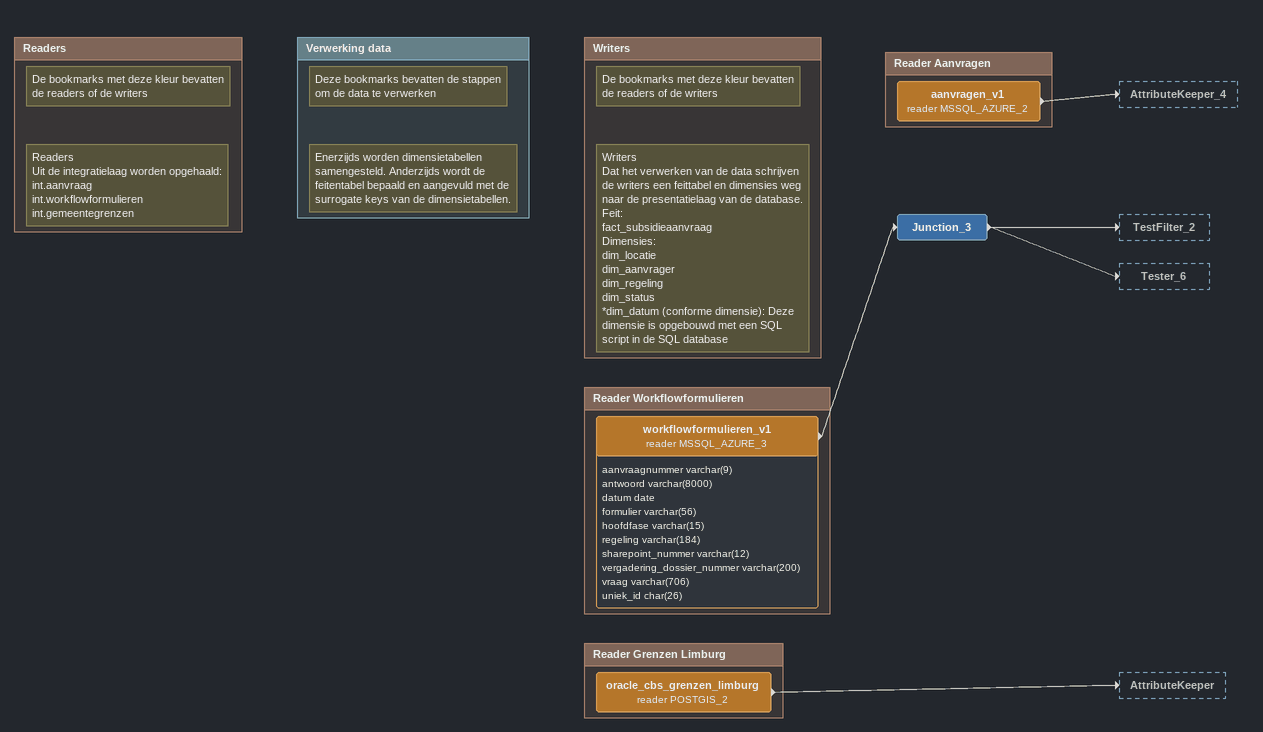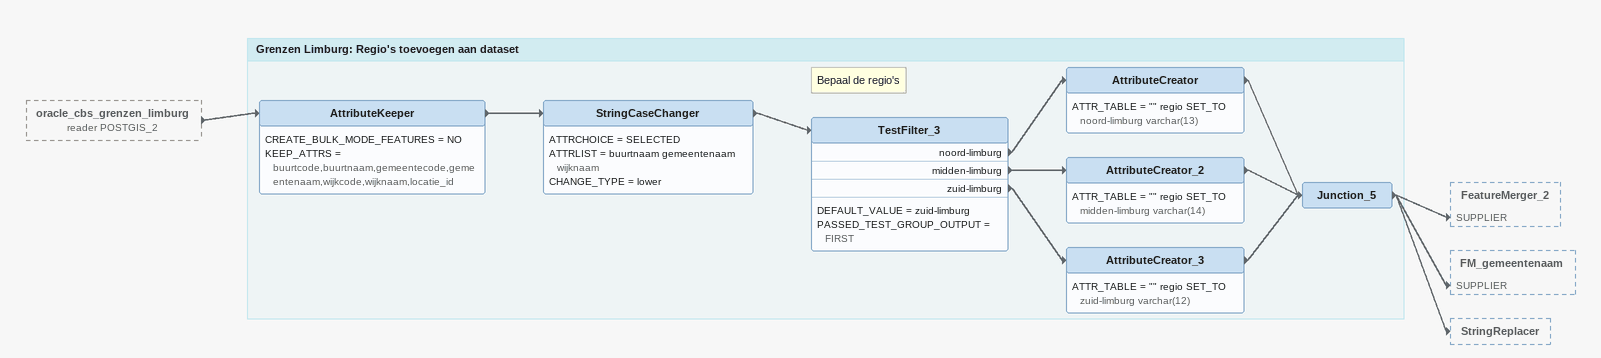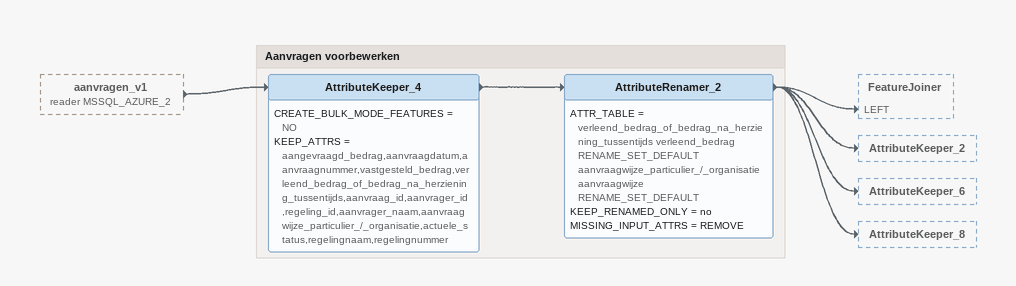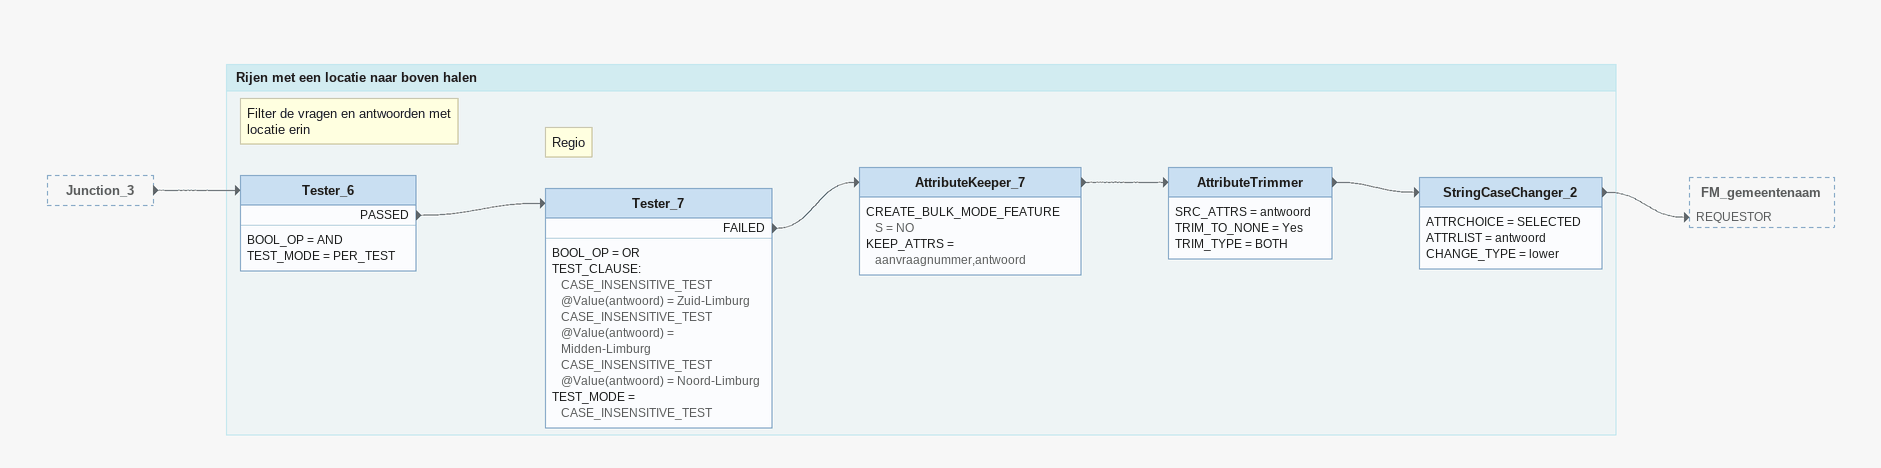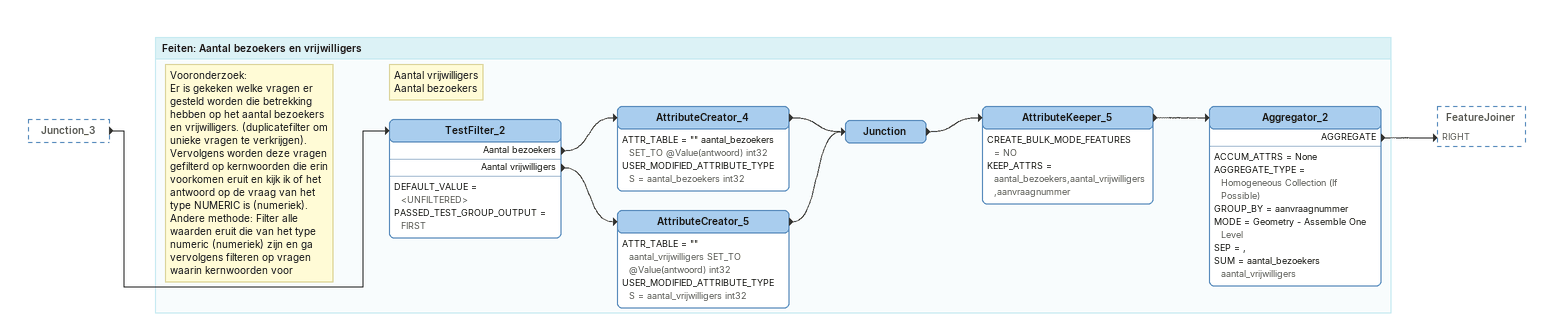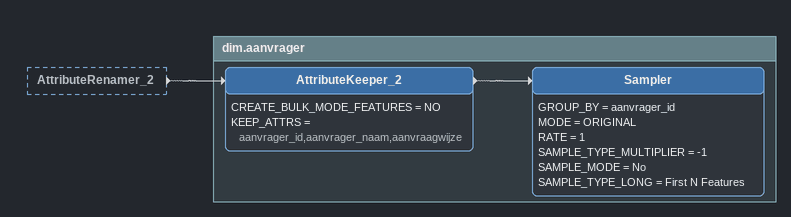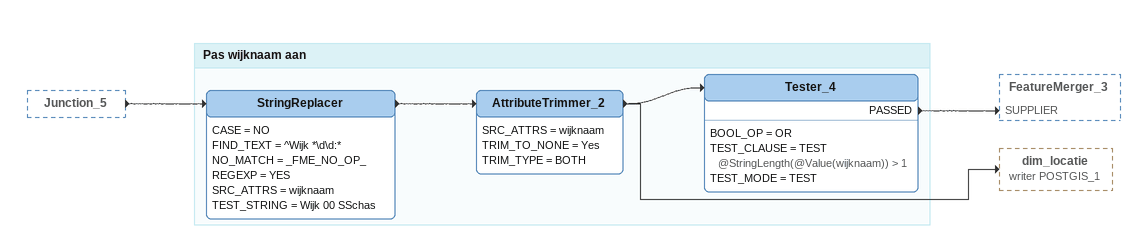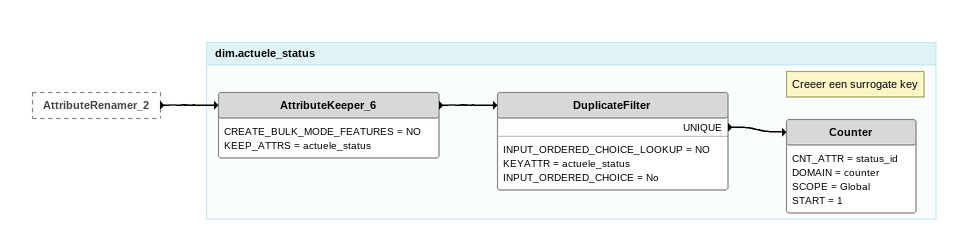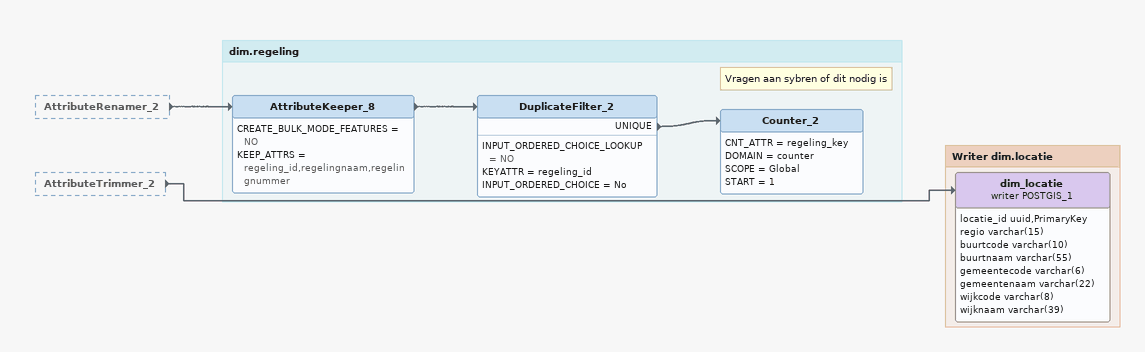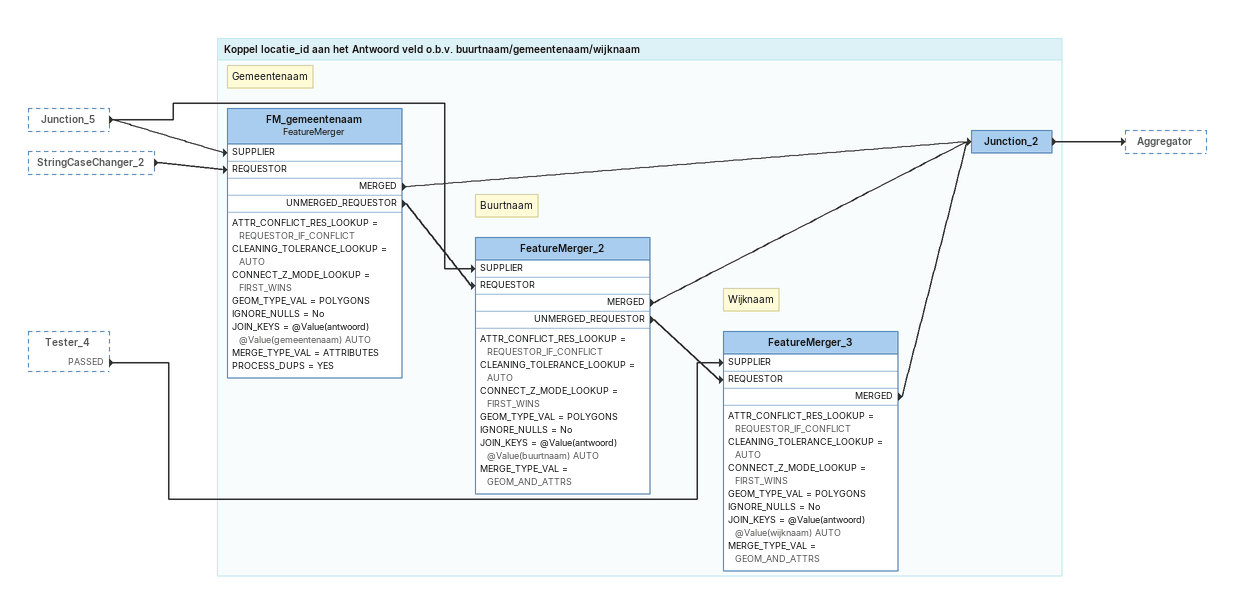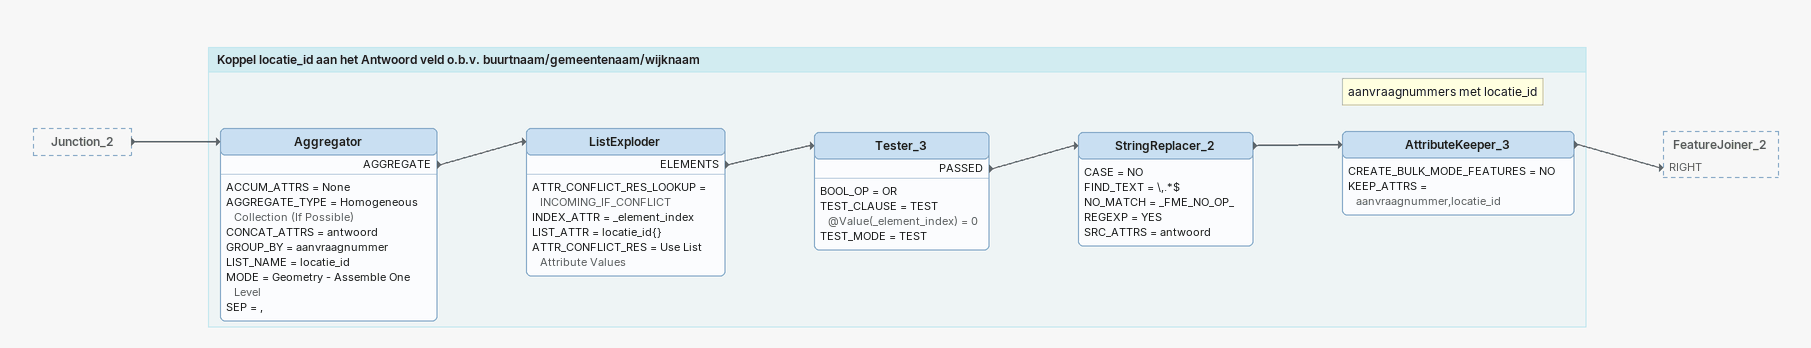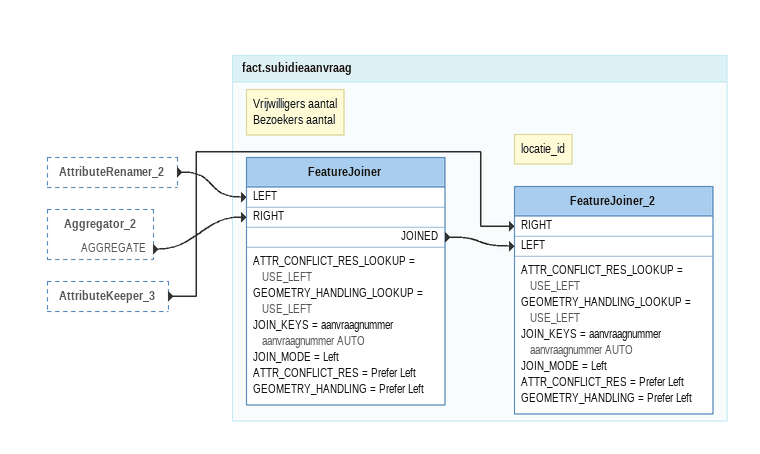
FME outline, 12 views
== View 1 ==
Junction_3
    -> TestFilter_2
    -> Tester_6

Bookmark: Reader Grenzen Limburg
oracle_cbs_grenzen_limburg (reader POSTGIS_2)
    -> AttributeKeeper

Bookmark: Reader Workflowformulieren
workflowformulieren_v1 (reader MSSQL_AZURE_3)
    attributes: aanvraagnummer varchar(9), antwoord varchar(8000), datum date, formulier varchar(56), hoofdfase varchar(15), regeling varchar(184), sharepoint_nummer varchar(12), vergadering_dossier_nummer varchar(200), vraag varchar(706), uniek_id char(26)
    -> Junction_3

Bookmark: Reader Aanvragen
aanvragen_v1 (reader MSSQL_AZURE_2)
    -> AttributeKeeper_4

Bookmark: Readers
Note: Readers / Uit de integratielaag worden opgehaald: / int.aanvraag / int.workflowformulieren / int.gemeentegrenzen
Note: De bookmarks met deze kleur bevatten de readers of de writers

Bookmark: Verwerking data
Note: Deze bookmarks bevatten de stappen om de data te verwerken
Note: Enerzijds worden dimensietabellen samengesteld. Anderzijds wordt de feitentabel bepaald en aangevuld met de surrogate keys van de dimensietabellen.

Bookmark: Writers
Note: De bookmarks met deze kleur bevatten de readers of de writers
Note: Writers / Dat het verwerken van de data schrijven de writers een feittabel en dimensies weg naar de presentatielaag van de database. / Feit: / fact_subsidieaanvraag / Dimensies: / dim_locatie / dim_aanvrager / dim_regeling / dim_status / *dim_datum (conforme dimensie): Deze dimensie is opgebouwd met een SQL script in de SQL database

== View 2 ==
oracle_cbs_grenzen_limburg (reader POSTGIS_2) [outside]
    -> AttributeKeeper

Bookmark: Grenzen Limburg: Regio's toevoegen aan dataset
AttributeKeeper
    CREATE_BULK_MODE_FEATURES = NO
    KEEP_ATTRS = buurtcode,buurtnaam,gemeentecode,gemeentenaam,wijkcode,wijknaam,locatie_id
    -> StringCaseChanger
StringCaseChanger
    ATTRCHOICE = SELECTED
    ATTRLIST = buurtnaam gemeentenaam wijknaam
    CHANGE_TYPE = lower
    -> TestFilter_3
Note: Bepaal de regio's
TestFilter_3
    DEFAULT_VALUE = zuid-limburg
    PASSED_TEST_GROUP_OUTPUT = FIRST
    noord-limburg -> AttributeCreator
    midden-limburg -> AttributeCreator_2
    zuid-limburg -> AttributeCreator_3
AttributeCreator
    ATTR_TABLE = "" regio SET_TO noord-limburg varchar(13)
    -> Junction_5
AttributeCreator_2
    ATTR_TABLE = "" regio SET_TO midden-limburg varchar(14)
    -> Junction_5
AttributeCreator_3
    ATTR_TABLE = "" regio SET_TO zuid-limburg varchar(12)
    -> Junction_5
Junction_5
    -> FeatureMerger_2 [SUPPLIER]
    -> FM_gemeentenaam [SUPPLIER]
    -> StringReplacer

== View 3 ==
aanvragen_v1 (reader MSSQL_AZURE_2) [outside]
    -> AttributeKeeper_4

Bookmark: Aanvragen voorbewerken
AttributeKeeper_4
    CREATE_BULK_MODE_FEATURES = NO
    KEEP_ATTRS = aangevraagd_bedrag,aanvraagdatum,aanvraagnummer,vastgesteld_bedrag,verleend_bedrag_of_bedrag_na_herziening_tussentijds,aanvraag_id,aanvrager_id,regeling_id,aanvrager_naam,aanvraagwijze_particulier_/_organisatie,actuele_status,regelingnaam,regelingnummer
    -> AttributeRenamer_2
AttributeRenamer_2
    ATTR_TABLE = verleend_bedrag_of_bedrag_na_herziening_tussentijds verleend_bedrag RENAME_SET_DEFAULT  aanvraagwijze_particulier_/_organisatie aanvraagwijze RENAME_SET_DEFAULT
    KEEP_RENAMED_ONLY = no
    MISSING_INPUT_ATTRS = REMOVE
    -> FeatureJoiner [LEFT]
    -> AttributeKeeper_2
    -> AttributeKeeper_6
    -> AttributeKeeper_8

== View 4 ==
Junction_3 [outside]
    -> Tester_6

Bookmark: Rijen met een locatie naar boven halen
Note: Filter de vragen en antwoorden met locatie erin
Tester_6
    BOOL_OP = AND
    TEST_MODE = PER_TEST
    PASSED -> Tester_7
Note: Regio
Tester_7
    BOOL_OP = OR
    TEST_CLAUSE:
      CASE_INSENSITIVE_TEST @Value(antwoord) = Zuid-Limburg
      CASE_INSENSITIVE_TEST @Value(antwoord) = Midden-Limburg
      CASE_INSENSITIVE_TEST @Value(antwoord) = Noord-Limburg
    TEST_MODE = CASE_INSENSITIVE_TEST
    FAILED -> AttributeKeeper_7
AttributeKeeper_7
    CREATE_BULK_MODE_FEATURES = NO
    KEEP_ATTRS = aanvraagnummer,antwoord
    -> AttributeTrimmer
AttributeTrimmer
    SRC_ATTRS = antwoord
    TRIM_TO_NONE = Yes
    TRIM_TYPE = BOTH
    -> StringCaseChanger_2
StringCaseChanger_2
    ATTRCHOICE = SELECTED
    ATTRLIST = antwoord
    CHANGE_TYPE = lower
    -> FM_gemeentenaam [REQUESTOR]

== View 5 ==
Junction_3 [outside]
    -> TestFilter_2

Bookmark: Feiten: Aantal bezoekers en vrijwilligers
Note: Vooronderzoek: / Er is gekeken welke vragen er gesteld worden die betrekking hebben op het aantal bezoekers en vrijwilligers. (duplicatefilter om unieke vragen te verkrijgen). / Vervolgens worden deze vragen gefilterd op kernwoorden die erin voorkomen eruit en kijk ik of het antwoord op de vraag van het type NUMERIC is (numeriek). / Andere methode: Filter alle waarden eruit die van het type numeric (numeriek) zijn en ga vervolgens filteren op vragen waarin kernwoorden voor
Note: Aantal vrijwilligers / Aantal bezoekers
TestFilter_2
    DEFAULT_VALUE = <UNFILTERED>
    PASSED_TEST_GROUP_OUTPUT = FIRST
    Aantal bezoekers -> AttributeCreator_4
    Aantal vrijwilligers -> AttributeCreator_5
AttributeCreator_4
    ATTR_TABLE = "" aantal_bezoekers SET_TO @Value(antwoord) int32
    USER_MODIFIED_ATTRIBUTE_TYPES = aantal_bezoekers int32
    -> Junction
AttributeCreator_5
    ATTR_TABLE = "" aantal_vrijwilligers SET_TO @Value(antwoord) int32
    USER_MODIFIED_ATTRIBUTE_TYPES = aantal_vrijwilligers int32
    -> Junction
Junction
    -> AttributeKeeper_5
AttributeKeeper_5
    CREATE_BULK_MODE_FEATURES = NO
    KEEP_ATTRS = aantal_bezoekers,aantal_vrijwilligers,aanvraagnummer
    -> Aggregator_2
Aggregator_2
    ACCUM_ATTRS = None
    AGGREGATE_TYPE = Homogeneous Collection (If Possible)
    GROUP_BY = aanvraagnummer
    MODE = Geometry - Assemble One Level
    SEP = ,
    SUM = aantal_bezoekers aantal_vrijwilligers
    AGGREGATE -> FeatureJoiner [RIGHT]

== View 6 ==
AttributeRenamer_2 [outside]
    -> AttributeKeeper_2

Bookmark: dim.aanvrager
AttributeKeeper_2
    CREATE_BULK_MODE_FEATURES = NO
    KEEP_ATTRS = aanvrager_id,aanvrager_naam,aanvraagwijze
    -> Sampler
Sampler
    GROUP_BY = aanvrager_id
    MODE = ORIGINAL
    RATE = 1
    SAMPLE_TYPE_MULTIPLIER = -1
    SAMPLE_MODE = No
    SAMPLE_TYPE_LONG = First N Features

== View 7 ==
Junction_5 [outside]
    -> StringReplacer

Bookmark: Pas wijknaam aan
StringReplacer
    CASE = NO
    FIND_TEXT = ^Wijk *\d\d:*
    NO_MATCH = _FME_NO_OP_
    REGEXP = YES
    SRC_ATTRS = wijknaam
    TEST_STRING = Wijk 00 SSchas
    -> AttributeTrimmer_2
AttributeTrimmer_2
    SRC_ATTRS = wijknaam
    TRIM_TO_NONE = Yes
    TRIM_TYPE = BOTH
    -> Tester_4
    -> dim_locatie (writer POSTGIS_1)
Tester_4
    BOOL_OP = OR
    TEST_CLAUSE = TEST @StringLength(@Value(wijknaam)) > 1
    TEST_MODE = TEST
    PASSED -> FeatureMerger_3 [SUPPLIER]

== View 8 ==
AttributeRenamer_2 [outside]
    -> AttributeKeeper_6

Bookmark: dim.actuele_status
AttributeKeeper_6
    CREATE_BULK_MODE_FEATURES = NO
    KEEP_ATTRS = actuele_status
    -> DuplicateFilter
DuplicateFilter
    INPUT_ORDERED_CHOICE_LOOKUP = NO
    KEYATTR = actuele_status
    INPUT_ORDERED_CHOICE = No
    UNIQUE -> Counter
Note: Creeer een surrogate key
Counter
    CNT_ATTR = status_id
    DOMAIN = counter
    SCOPE = Global
    START = 1

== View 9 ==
AttributeRenamer_2 [outside]
    -> AttributeKeeper_8
AttributeTrimmer_2 [outside]
    -> dim_locatie (writer POSTGIS_1)

Bookmark: Writer dim.locatie
dim_locatie (writer POSTGIS_1)
    attributes: locatie_id uuid,PrimaryKey, regio varchar(15), buurtcode varchar(10), buurtnaam varchar(55), gemeentecode varchar(6), gemeentenaam varchar(22), wijkcode varchar(8), wijknaam varchar(39)

Bookmark: dim.regeling
AttributeKeeper_8
    CREATE_BULK_MODE_FEATURES = NO
    KEEP_ATTRS = regeling_id,regelingnaam,regelingnummer
    -> DuplicateFilter_2
DuplicateFilter_2
    INPUT_ORDERED_CHOICE_LOOKUP = NO
    KEYATTR = regeling_id
    INPUT_ORDERED_CHOICE = No
    UNIQUE -> Counter_2
Note: Vragen aan sybren of dit nodig is
Counter_2
    CNT_ATTR = regeling_key
    DOMAIN = counter
    SCOPE = Global
    START = 1

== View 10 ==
Junction_5 [outside]
    -> FeatureMerger_2 [SUPPLIER]
    -> FM_gemeentenaam [SUPPLIER]
StringCaseChanger_2 [outside]
    -> FM_gemeentenaam [REQUESTOR]
Tester_4 [outside]
    PASSED -> FeatureMerger_3 [SUPPLIER]

Bookmark: Koppel locatie_id aan het Antwoord veld o.b.v. buurtnaam/gemeentenaam/wijknaam
Note: Gemeentenaam
FM_gemeentenaam: FeatureMerger
    ATTR_CONFLICT_RES_LOOKUP = REQUESTOR_IF_CONFLICT
    CLEANING_TOLERANCE_LOOKUP = AUTO
    CONNECT_Z_MODE_LOOKUP = FIRST_WINS
    GEOM_TYPE_VAL = POLYGONS
    IGNORE_NULLS = No
    JOIN_KEYS = @Value(antwoord) @Value(gemeentenaam) AUTO
    MERGE_TYPE_VAL = ATTRIBUTES
    PROCESS_DUPS = YES
    MERGED -> Junction_2
    UNMERGED_REQUESTOR -> FeatureMerger_2 [REQUESTOR]
Note: Buurtnaam
FeatureMerger_2
    ATTR_CONFLICT_RES_LOOKUP = REQUESTOR_IF_CONFLICT
    CLEANING_TOLERANCE_LOOKUP = AUTO
    CONNECT_Z_MODE_LOOKUP = FIRST_WINS
    GEOM_TYPE_VAL = POLYGONS
    IGNORE_NULLS = No
    JOIN_KEYS = @Value(antwoord) @Value(buurtnaam) AUTO
    MERGE_TYPE_VAL = GEOM_AND_ATTRS
    MERGED -> Junction_2
    UNMERGED_REQUESTOR -> FeatureMerger_3 [REQUESTOR]
Note: Wijknaam
FeatureMerger_3
    ATTR_CONFLICT_RES_LOOKUP = REQUESTOR_IF_CONFLICT
    CLEANING_TOLERANCE_LOOKUP = AUTO
    CONNECT_Z_MODE_LOOKUP = FIRST_WINS
    GEOM_TYPE_VAL = POLYGONS
    IGNORE_NULLS = No
    JOIN_KEYS = @Value(antwoord) @Value(wijknaam) AUTO
    MERGE_TYPE_VAL = GEOM_AND_ATTRS
    MERGED -> Junction_2
Junction_2
    -> Aggregator

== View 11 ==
Junction_2 [outside]
    -> Aggregator

Bookmark: Koppel locatie_id aan het Antwoord veld o.b.v. buurtnaam/gemeentenaam/wijknaam
Aggregator
    ACCUM_ATTRS = None
    AGGREGATE_TYPE = Homogeneous Collection (If Possible)
    CONCAT_ATTRS = antwoord
    GROUP_BY = aanvraagnummer
    LIST_NAME = locatie_id
    MODE = Geometry - Assemble One Level
    SEP = ,
    AGGREGATE -> ListExploder
ListExploder
    ATTR_CONFLICT_RES_LOOKUP = INCOMING_IF_CONFLICT
    INDEX_ATTR = _element_index
    LIST_ATTR = locatie_id{}
    ATTR_CONFLICT_RES = Use List Attribute Values
    ELEMENTS -> Tester_3
Tester_3
    BOOL_OP = OR
    TEST_CLAUSE = TEST @Value(_element_index) = 0
    TEST_MODE = TEST
    PASSED -> StringReplacer_2
StringReplacer_2
    CASE = NO
    FIND_TEXT = \,.*$
    NO_MATCH = _FME_NO_OP_
    REGEXP = YES
    SRC_ATTRS = antwoord
    -> AttributeKeeper_3
Note: aanvraagnummers met locatie_id
AttributeKeeper_3
    CREATE_BULK_MODE_FEATURES = NO
    KEEP_ATTRS = aanvraagnummer,locatie_id
    -> FeatureJoiner_2 [RIGHT]

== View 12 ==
AttributeRenamer_2 [outside]
    -> FeatureJoiner [LEFT]
Aggregator_2 [outside]
    AGGREGATE -> FeatureJoiner [RIGHT]
AttributeKeeper_3 [outside]
    -> FeatureJoiner_2 [RIGHT]

Bookmark: fact.subidieaanvraag
Note: Vrijwilligers aantal / Bezoekers aantal
FeatureJoiner
    ATTR_CONFLICT_RES_LOOKUP = USE_LEFT
    GEOMETRY_HANDLING_LOOKUP = USE_LEFT
    JOIN_KEYS = aanvraagnummer aanvraagnummer AUTO
    JOIN_MODE = Left
    ATTR_CONFLICT_RES = Prefer Left
    GEOMETRY_HANDLING = Prefer Left
    JOINED -> FeatureJoiner_2 [LEFT]
Note: locatie_id
FeatureJoiner_2
    ATTR_CONFLICT_RES_LOOKUP = USE_LEFT
    GEOMETRY_HANDLING_LOOKUP = USE_LEFT
    JOIN_KEYS = aanvraagnummer aanvraagnummer AUTO
    JOIN_MODE = Left
    ATTR_CONFLICT_RES = Prefer Left
    GEOMETRY_HANDLING = Prefer Left
